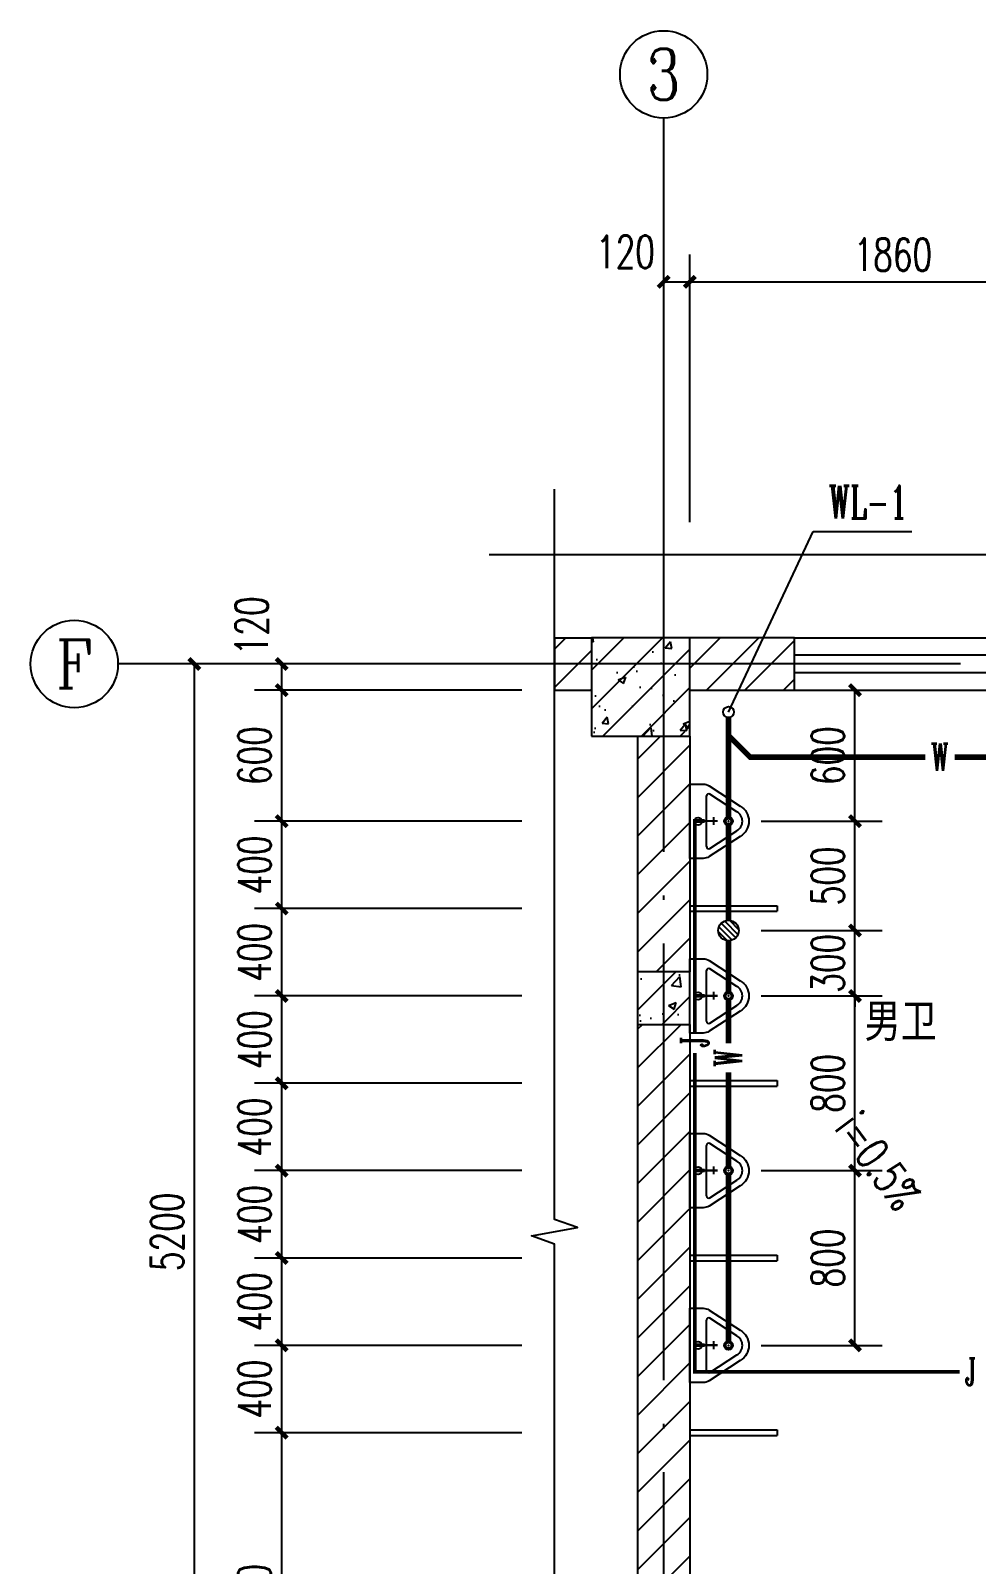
# Model space of a CAD drawing. Extents: x -216126 to 1846968, y -229642 to 543368.
# Drawn here: x 396116 to 400448, y 256175 to 263198 of the extents above; entities that cross this region are included whole.
import ezdxf
from ezdxf.enums import TextEntityAlignment as Align

# ---------------------------------------------------------------- set-up
doc = ezdxf.new("R2010")
doc.units = 0
doc.header["$LTSCALE"] = 1000
doc.header["$MEASUREMENT"] = 0
doc.linetypes.add('DOTE', pattern=[2.42, 2, -0.2, 0.02, -0.2])
doc.layers.get('Defpoints').update_dxf_attribs({"color": 250})
for name, color, linetype in [('AXIS', 171, 'Continuous'), ('AXIS_TEXT', 7, 'Continuous'), ('COLUMN', 9, 'Continuous'), ('DIM_SYMB', 171, 'Continuous'), ('DIM_污水', 3, 'Continuous'), ('DOTE', 8, 'DOTE'), ('EQUIP_地漏', 7, 'Continuous'), ('EQUIP_污水', 7, 'Continuous'), ('EQUIP_给水', 7, 'Continuous'), ('LATRINE', 6, 'Continuous'), ('LVTRY', 6, 'Continuous'), ('PIPE-污水', 2, 'Continuous'), ('PIPE-给水', 3, 'Continuous'), ('PUB_HATCH', 8, 'Continuous'), ('PUB_TEXT', 7, 'Continuous'), ('TEXT_污水', 7, 'Continuous'), ('TEXT_给水', 7, 'Continuous'), ('TWT_DIM', 3, 'Continuous'), ('TWT_TEXT', 7, 'Continuous'), ('VPIPE-污水', 2, 'Continuous'), ('WALL', 9, 'Continuous'), ('WINDOW', 8, 'Continuous')]:
    doc.layers.add(name, color=color, linetype=linetype)
doc.styles.add('_TCH_AXIS', font='COMPLEX', dxfattribs={"bigfont": 'GBCBIG'})
doc.styles.add('_TCH_DIM', font='SIMPLEX', dxfattribs={"bigfont": 'GBCBIG'})
doc.styles.add('_TCH_DIM_T3', font='SIMPLEX', dxfattribs={"width": 0.705882, "bigfont": 'GBCBIG'})
doc.styles.add('_TWT_PIPETEXT', font='COMPLEX', dxfattribs={"width": 0.8, "height": 2.5, "bigfont": 'HZTXT'})
doc.styles.add('_TWT_SERIAL', font='COMPLEX', dxfattribs={"width": 0.8, "height": 3, "bigfont": 'HZTXT'})
doc.styles.add('COMPLEX', font='COMPLEX')
doc.styles.add('宋体', font='', dxfattribs={"width": 0.8})
doc.styles.get('宋体').set_extended_font_data('SimSun')
doc.dimstyles.new('_TCH_ARCH&&50', dxfattribs={"dimtxt": 148.75, "dimasz": 50, "dimexe": 125, "dimexo": 150, "dimgap": 50, "dimtad": 1, "dimdec": 0, "dimzin": 0, "dimdsep": 46, "dimtxsty": '_TCH_DIM_T3', "dimblk": 'ARCHTICK', "dimcen": 0.09, "dimclrt": 7, "dimazin": 2, "dimtfac": 1, "dimtdec": 0, "dimtix": 1, "dimtmove": 2, "dimatfit": 3, "dimfxl": 0, "dimtolj": 1, "dimtzin": 0, "dimarcsym": 0})
doc.dimstyles.new('_TWT_ARCH&&50', dxfattribs={"dimtxt": 148.75, "dimasz": 50, "dimexe": 125, "dimexo": 150, "dimgap": 50, "dimtad": 1, "dimdec": 0, "dimzin": 0, "dimdsep": 46, "dimtxsty": '_TCH_DIM_T3', "dimblk": 'ARCHTICK', "dimcen": 0.09, "dimclrt": 7, "dimazin": 2, "dimtfac": 1, "dimtdec": 0, "dimtix": 1, "dimtmove": 2, "dimatfit": 3, "dimfxl": 0, "dimtolj": 1, "dimtzin": 0, "dimarcsym": 0})
pattern_1 = [(45, (0, 89.76), (-88.388383, 88.388383), [])]
pattern_2 = [(45, (0, 0), (-88.388348, 88.388348), []), (50, (0, 0), (358.6301, -31.37607), [37.5, -412.5]), (355, (0, 0), (-69.37567, 376.09607), [30, -330]), (100.4514, (29.9, -2.6), (289.2547, 344.71977), [31.8701, -350.57106]), (46.1842, (0, 100), (533.62052, -82.7595), [56.25, -618.75]), (96.6356, (44.47, 93.1), (467.33135, 487.05894), [47.80514, -525.8565]), (351.1842, (0, 100), (467.331, 487.0593), [45, -495]), (21, (50, 75), (298.45353, -201.30945), [37.5, -412.5]), (326, (50, 75), (121.65767, 362.57502), [30, -330]), (71.4514, (74.87, 58.22), (420.11131, 161.26525), [31.8701, -350.57106]), (37.5, (0, 0), (6.079928, 166.446927), [0, -326, 0, -335, 0, -331.25]), (7.5, (0, 0), (131.53477, 197.205856), [0, -191, 0, -318.5, 0, -126.25]), (327.5, (-111.5, 0), (266.911218, -11.277436), [0, -125, 0, -390, 0, -517.5]), (317.5, (-161.5, 0), (291.59308, 50.05249), [0, -162.5, 0, -259, 0, -367.5])]

# ---------------------------------------------------------------- blocks, each defined once
blk = doc.blocks.new('_ArchTick')
at = {"color": 0, "linetype": 'ByBlock', "const_width": 0.4}
blk.add_lwpolyline([(-0.5, -0.5), (0.5, 0.5)], dxfattribs=at)
blk = doc.blocks.new('*D156')
at = {"layer": 'AXIS', "color": 0, "lineweight": -2}
for p, q in [((399016, 260947.9), (399016, 262172.9)), ((399136, 260947.9), (399136, 262172.9)), ((399016, 262047.9), (399136, 262047.9))]:
    blk.add_line(p, q, dxfattribs=at)
at = {"layer": 'Defpoints', "color": 0}
for p in [(399136, 262047.9), (399016, 260797.9), (399136, 260797.9)]:
    blk.add_point(p, dxfattribs=at)
at = {"layer": 'AXIS', "color": 0, "lineweight": -2, "xscale": 50, "yscale": 50, "zscale": 50, "rotation": 180}
blk.add_blockref('_ArchTick', (399016, 262047.9), dxfattribs=at)
at = {"layer": 'AXIS', "color": 0, "lineweight": -2, "xscale": 50, "yscale": 50, "zscale": 50}
blk.add_blockref('_ArchTick', (399136, 262047.9), dxfattribs=at)
at = {"layer": 'AXIS', "color": 7, "insert": (398841, 262185.4), "char_height": 148.75, "attachment_point": 5, "style": '_TCH_DIM_T3'}
blk.add_mtext('\\A1;120', dxfattribs=at)
blk = doc.blocks.new('*D157')
at = {"layer": 'AXIS', "color": 0, "lineweight": -2}
for p, q in [((399136, 260947.9), (399136, 262172.9)), ((400996, 260947.9), (400996, 262172.9)), ((399136, 262047.9), (400996, 262047.9))]:
    blk.add_line(p, q, dxfattribs=at)
at = {"layer": 'Defpoints', "color": 0}
for p in [(400996, 262047.9), (399136, 260797.9), (400996, 260797.9)]:
    blk.add_point(p, dxfattribs=at)
at = {"layer": 'AXIS', "color": 0, "lineweight": -2, "xscale": 50, "yscale": 50, "zscale": 50, "rotation": 180}
blk.add_blockref('_ArchTick', (399136, 262047.9), dxfattribs=at)
at = {"layer": 'AXIS', "color": 0, "lineweight": -2, "xscale": 50, "yscale": 50, "zscale": 50}
blk.add_blockref('_ArchTick', (400996, 262047.9), dxfattribs=at)
at = {"layer": 'AXIS', "color": 7, "insert": (400066, 262172.3), "char_height": 148.75, "attachment_point": 5, "style": '_TCH_DIM_T3'}
blk.add_mtext('\\A1;1860', dxfattribs=at)
blk = doc.blocks.new('$lvtry$00000219')
at = {"color": 0}
for p, q in [((-124.2, -91.5, 0), (-43.3, -215.6, 0)), ((-115.8, -76, 0), (115.8, -76, 0)), ((43.3, -215.6, 0), (124.2, -91.5, 0))]:
    blk.add_line(p, q, dxfattribs=at)
at = {"color": 0, "elevation": 0}
blk.add_lwpolyline([(69.3, -230.6, -0.57735), (-69.3, -230.6), (-161.9, -88.4, -0.145378), (-170, -61.1), (-170, 0), (170, 0), (170, -61.1, -0.145378), (161.9, -88.4)], format="xyb", close=True, dxfattribs=at)
at = {"color": 0}
for centre, radius in [((0, -38, 0), 17.7), ((0, -177, 0), 20)]:
    blk.add_circle(centre, radius, dxfattribs=at)
for centre, radius, start, end in [((-115.8, -86, 0), 10, 90, 213.0863), ((115.8, -86, 0), 10, 326.9137, 90), ((0, -190.6, 0), 50, 210, 330)]:
    blk.add_arc(centre, radius, start, end, dxfattribs=at)
for p in [(0, -38, 0), (0, -177, 0)]:
    blk.add_point(p, dxfattribs=at)
blk = doc.blocks.new('$WINLIB2D$00000001')
at = {"color": 0}
for points in [[(-0.5, 0.5), (-0.5, -0.5)], [(-0.5, 0.5), (0.5, 0.5)], [(0.5, -0.5), (0.5, 0.5)], [(0.5, 0.1667), (-0.5, 0.1667)], [(0.5, -0.1667), (-0.5, -0.1667)], [(-0.5, -0.5), (0.5, -0.5)]]:
    blk.add_lwpolyline(points, dxfattribs=at)
blk = doc.blocks.new('_AXISO')
blk.add_circle((0, 0), 0.5)
at = {"layer": 'AXIS_TEXT', "style": 'COMPLEX', "width": 1.041667}
blk.add_attdef('A', text='', height=0.56, dxfattribs=at).set_placement((-0.25, -0.28), (0.25, -0.28), align=Align.FIT)
blk = doc.blocks.new('*D507')
at = {"layer": 'AXIS', "color": 0, "lineweight": -2}
for p, q in [((398366, 260297.9), (396741, 260297.9)), ((396866, 255097.9), (396866, 260297.9)), ((398366, 255097.9), (396741, 255097.9))]:
    blk.add_line(p, q, dxfattribs=at)
at = {"layer": 'Defpoints', "color": 0}
for p in [(396866, 260297.9), (398516, 260297.9), (398516, 255097.9)]:
    blk.add_point(p, dxfattribs=at)
at = {"layer": 'AXIS', "color": 0, "lineweight": -2, "xscale": 50, "yscale": 50, "zscale": 50}
for p, rotation in [((396866, 260297.9), 90), ((396866, 255097.9), 270)]:
    blk.add_blockref('_ArchTick', p, dxfattribs=dict(at, rotation=rotation))
at = {"layer": 'AXIS', "color": 7, "insert": (396741.6, 257697.9), "char_height": 148.75, "attachment_point": 5, "rotation": 90, "style": '_TCH_DIM_T3'}
blk.add_mtext('\\A1;5200', dxfattribs=at)
blk = doc.blocks.new('*D509')
at = {"layer": 'AXIS', "color": 0, "lineweight": -2}
for p, q in [((398366, 256777.9), (397141, 256777.9)), ((397266, 255217.9), (397266, 256777.9)), ((398366, 255217.9), (397141, 255217.9))]:
    blk.add_line(p, q, dxfattribs=at)
at = {"layer": 'Defpoints', "color": 0}
for p in [(397266, 256777.9), (398516, 256777.9), (398516, 255217.9)]:
    blk.add_point(p, dxfattribs=at)
at = {"layer": 'AXIS', "color": 0, "lineweight": -2, "xscale": 50, "yscale": 50, "zscale": 50}
for p, rotation in [((397266, 256777.9), 90), ((397266, 255217.9), 270)]:
    blk.add_blockref('_ArchTick', p, dxfattribs=dict(at, rotation=rotation))
at = {"layer": 'AXIS', "color": 7, "insert": (397141.6, 255997.9), "char_height": 148.75, "attachment_point": 5, "rotation": 90, "style": '_TCH_DIM_T3'}
blk.add_mtext('\\A1;1560', dxfattribs=at)
blk = doc.blocks.new('*D510')
at = {"layer": 'AXIS', "color": 0, "lineweight": -2}
for p, q in [((398366, 257177.9), (397141, 257177.9)), ((397266, 256777.9), (397266, 257177.9)), ((398366, 256777.9), (397141, 256777.9))]:
    blk.add_line(p, q, dxfattribs=at)
at = {"layer": 'Defpoints', "color": 0}
for p in [(397266, 257177.9), (398516, 257177.9), (398516, 256777.9)]:
    blk.add_point(p, dxfattribs=at)
at = {"layer": 'AXIS', "color": 0, "lineweight": -2, "xscale": 50, "yscale": 50, "zscale": 50}
for p, rotation in [((397266, 257177.9), 90), ((397266, 256777.9), 270)]:
    blk.add_blockref('_ArchTick', p, dxfattribs=dict(at, rotation=rotation))
at = {"layer": 'AXIS', "color": 7, "insert": (397141.6, 256977.9), "char_height": 148.75, "attachment_point": 5, "rotation": 90, "style": '_TCH_DIM_T3'}
blk.add_mtext('\\A1;400', dxfattribs=at)
blk = doc.blocks.new('*D511')
at = {"layer": 'AXIS', "color": 0, "lineweight": -2}
for p, q in [((398366, 257577.9), (397141, 257577.9)), ((397266, 257177.9), (397266, 257577.9)), ((398366, 257177.9), (397141, 257177.9))]:
    blk.add_line(p, q, dxfattribs=at)
at = {"layer": 'Defpoints', "color": 0}
for p in [(397266, 257577.9), (398516, 257577.9), (398516, 257177.9)]:
    blk.add_point(p, dxfattribs=at)
at = {"layer": 'AXIS', "color": 0, "lineweight": -2, "xscale": 50, "yscale": 50, "zscale": 50}
for p, rotation in [((397266, 257577.9), 90), ((397266, 257177.9), 270)]:
    blk.add_blockref('_ArchTick', p, dxfattribs=dict(at, rotation=rotation))
at = {"layer": 'AXIS', "color": 7, "insert": (397141.6, 257377.9), "char_height": 148.75, "attachment_point": 5, "rotation": 90, "style": '_TCH_DIM_T3'}
blk.add_mtext('\\A1;400', dxfattribs=at)
blk = doc.blocks.new('*D512')
at = {"layer": 'AXIS', "color": 0, "lineweight": -2}
for p, q in [((398366, 257977.9), (397141, 257977.9)), ((397266, 257577.9), (397266, 257977.9)), ((398366, 257577.9), (397141, 257577.9))]:
    blk.add_line(p, q, dxfattribs=at)
at = {"layer": 'Defpoints', "color": 0}
for p in [(397266, 257977.9), (398516, 257977.9), (398516, 257577.9)]:
    blk.add_point(p, dxfattribs=at)
at = {"layer": 'AXIS', "color": 0, "lineweight": -2, "xscale": 50, "yscale": 50, "zscale": 50}
for p, rotation in [((397266, 257977.9), 90), ((397266, 257577.9), 270)]:
    blk.add_blockref('_ArchTick', p, dxfattribs=dict(at, rotation=rotation))
at = {"layer": 'AXIS', "color": 7, "insert": (397141.6, 257777.9), "char_height": 148.75, "attachment_point": 5, "rotation": 90, "style": '_TCH_DIM_T3'}
blk.add_mtext('\\A1;400', dxfattribs=at)
blk = doc.blocks.new('*D513')
at = {"layer": 'AXIS', "color": 0, "lineweight": -2}
for p, q in [((398366, 258377.9), (397141, 258377.9)), ((397266, 257977.9), (397266, 258377.9)), ((398366, 257977.9), (397141, 257977.9))]:
    blk.add_line(p, q, dxfattribs=at)
at = {"layer": 'Defpoints', "color": 0}
for p in [(397266, 258377.9), (398516, 258377.9), (398516, 257977.9)]:
    blk.add_point(p, dxfattribs=at)
at = {"layer": 'AXIS', "color": 0, "lineweight": -2, "xscale": 50, "yscale": 50, "zscale": 50}
for p, rotation in [((397266, 258377.9), 90), ((397266, 257977.9), 270)]:
    blk.add_blockref('_ArchTick', p, dxfattribs=dict(at, rotation=rotation))
at = {"layer": 'AXIS', "color": 7, "insert": (397141.6, 258177.9), "char_height": 148.75, "attachment_point": 5, "rotation": 90, "style": '_TCH_DIM_T3'}
blk.add_mtext('\\A1;400', dxfattribs=at)
blk = doc.blocks.new('*D514')
at = {"layer": 'AXIS', "color": 0, "lineweight": -2}
for p, q in [((398366, 258777.9), (397141, 258777.9)), ((397266, 258377.9), (397266, 258777.9)), ((398366, 258377.9), (397141, 258377.9))]:
    blk.add_line(p, q, dxfattribs=at)
at = {"layer": 'Defpoints', "color": 0}
for p in [(397266, 258777.9), (398516, 258777.9), (398516, 258377.9)]:
    blk.add_point(p, dxfattribs=at)
at = {"layer": 'AXIS', "color": 0, "lineweight": -2, "xscale": 50, "yscale": 50, "zscale": 50}
for p, rotation in [((397266, 258777.9), 90), ((397266, 258377.9), 270)]:
    blk.add_blockref('_ArchTick', p, dxfattribs=dict(at, rotation=rotation))
at = {"layer": 'AXIS', "color": 7, "insert": (397141.6, 258577.9), "char_height": 148.75, "attachment_point": 5, "rotation": 90, "style": '_TCH_DIM_T3'}
blk.add_mtext('\\A1;400', dxfattribs=at)
blk = doc.blocks.new('*D515')
at = {"layer": 'AXIS', "color": 0, "lineweight": -2}
for p, q in [((398366, 259177.9), (397141, 259177.9)), ((397266, 258777.9), (397266, 259177.9)), ((398366, 258777.9), (397141, 258777.9))]:
    blk.add_line(p, q, dxfattribs=at)
at = {"layer": 'Defpoints', "color": 0}
for p in [(397266, 259177.9), (398516, 259177.9), (398516, 258777.9)]:
    blk.add_point(p, dxfattribs=at)
at = {"layer": 'AXIS', "color": 0, "lineweight": -2, "xscale": 50, "yscale": 50, "zscale": 50}
for p, rotation in [((397266, 259177.9), 90), ((397266, 258777.9), 270)]:
    blk.add_blockref('_ArchTick', p, dxfattribs=dict(at, rotation=rotation))
at = {"layer": 'AXIS', "color": 7, "insert": (397141.6, 258977.9), "char_height": 148.75, "attachment_point": 5, "rotation": 90, "style": '_TCH_DIM_T3'}
blk.add_mtext('\\A1;400', dxfattribs=at)
blk = doc.blocks.new('*D516')
at = {"layer": 'AXIS', "color": 0, "lineweight": -2}
for p, q in [((398366, 259577.9), (397141, 259577.9)), ((397266, 259177.9), (397266, 259577.9)), ((398366, 259177.9), (397141, 259177.9))]:
    blk.add_line(p, q, dxfattribs=at)
at = {"layer": 'Defpoints', "color": 0}
for p in [(397266, 259577.9), (398516, 259577.9), (398516, 259177.9)]:
    blk.add_point(p, dxfattribs=at)
at = {"layer": 'AXIS', "color": 0, "lineweight": -2, "xscale": 50, "yscale": 50, "zscale": 50}
for p, rotation in [((397266, 259577.9), 90), ((397266, 259177.9), 270)]:
    blk.add_blockref('_ArchTick', p, dxfattribs=dict(at, rotation=rotation))
at = {"layer": 'AXIS', "color": 7, "insert": (397141.6, 259377.9), "char_height": 148.75, "attachment_point": 5, "rotation": 90, "style": '_TCH_DIM_T3'}
blk.add_mtext('\\A1;400', dxfattribs=at)
blk = doc.blocks.new('*D517')
at = {"layer": 'AXIS', "color": 0, "lineweight": -2}
for p, q in [((398366, 260177.9), (397141, 260177.9)), ((397266, 259577.9), (397266, 260177.9)), ((398366, 259577.9), (397141, 259577.9))]:
    blk.add_line(p, q, dxfattribs=at)
at = {"layer": 'Defpoints', "color": 0}
for p in [(397266, 260177.9), (398516, 260177.9), (398516, 259577.9)]:
    blk.add_point(p, dxfattribs=at)
at = {"layer": 'AXIS', "color": 0, "lineweight": -2, "xscale": 50, "yscale": 50, "zscale": 50}
for p, rotation in [((397266, 260177.9), 90), ((397266, 259577.9), 270)]:
    blk.add_blockref('_ArchTick', p, dxfattribs=dict(at, rotation=rotation))
at = {"layer": 'AXIS', "color": 7, "insert": (397141.6, 259877.9), "char_height": 148.75, "attachment_point": 5, "rotation": 90, "style": '_TCH_DIM_T3'}
blk.add_mtext('\\A1;600', dxfattribs=at)
blk = doc.blocks.new('*D518')
at = {"layer": 'AXIS', "color": 0, "lineweight": -2}
for p, q in [((398366, 260297.9), (397141, 260297.9)), ((397266, 260177.9), (397266, 260297.9)), ((398366, 260177.9), (397141, 260177.9))]:
    blk.add_line(p, q, dxfattribs=at)
at = {"layer": 'Defpoints', "color": 0}
for p in [(397266, 260297.9), (398516, 260297.9), (398516, 260177.9)]:
    blk.add_point(p, dxfattribs=at)
at = {"layer": 'AXIS', "color": 0, "lineweight": -2, "xscale": 50, "yscale": 50, "zscale": 50}
for p, rotation in [((397266, 260297.9), 90), ((397266, 260177.9), 270)]:
    blk.add_blockref('_ArchTick', p, dxfattribs=dict(at, rotation=rotation))
at = {"layer": 'AXIS', "color": 7, "insert": (397128.5, 260472.9), "char_height": 148.75, "attachment_point": 5, "rotation": 90, "style": '_TCH_DIM_T3'}
blk.add_mtext('\\A1;120', dxfattribs=at)
blk = doc.blocks.new('$TwtSys$00000147')
blk.add_circle((0, 0, 0), 1)
blk = doc.blocks.new('$TwtSys$00000141')
for p, q in [((-94, 8), (-10, 92)), ((-94, 8), (-10, 92)), ((-87, -35), (35, 87)), ((-87, -35), (35, 87)), ((-66, -66), (66, 66)), ((-66, -66), (66, 66)), ((-32, -87), (88, 33)), ((-32, -87), (88, 33)), ((11, -92), (92, -11)), ((11, -92), (92, -11))]:
    blk.add_line(p, q)
blk.add_circle((0, 0), 94)
blk.add_circle((0, 0), 94)
blk = doc.blocks.new('$TwtSys$00000320')
at = {"const_width": 20}
for points in [[(0, 0), (0, -121)], [(-37, -83), (37, -83)]]:
    blk.add_lwpolyline(points, dxfattribs=at)
blk = doc.blocks.new('*D541')
at = {"layer": 'Defpoints', "color": 0}
for p in [(399313, 260177.9), (399892.5, 260177.9), (399313, 259577.9)]:
    blk.add_point(p, dxfattribs=at)
at = {"layer": 'TWT_DIM', "color": 0, "lineweight": -2}
for p, q in [((399463, 260177.9), (400017.5, 260177.9)), ((399892.5, 259577.9), (399892.5, 260177.9)), ((399463, 259577.9), (400017.5, 259577.9))]:
    blk.add_line(p, q, dxfattribs=at)
at = {"layer": 'TWT_DIM', "color": 0, "lineweight": -2, "xscale": 50, "yscale": 50, "zscale": 50}
for p, rotation in [((399892.5, 260177.9), 90), ((399892.5, 259577.9), 270)]:
    blk.add_blockref('_ArchTick', p, dxfattribs=dict(at, rotation=rotation))
at = {"layer": 'TWT_DIM', "color": 7, "insert": (399768.1, 259877.9), "char_height": 148.75, "attachment_point": 5, "rotation": 90, "style": '_TCH_DIM_T3'}
blk.add_mtext('\\A1;600', dxfattribs=at)
blk = doc.blocks.new('*D542')
at = {"layer": 'Defpoints', "color": 0}
for p in [(399313, 259577.9), (399892.5, 259577.9), (399313, 259077.5)]:
    blk.add_point(p, dxfattribs=at)
at = {"layer": 'TWT_DIM', "color": 0, "lineweight": -2}
for p, q in [((399463, 259577.9), (400017.5, 259577.9)), ((399892.5, 259077.5), (399892.5, 259577.9)), ((399463, 259077.5), (400017.5, 259077.5))]:
    blk.add_line(p, q, dxfattribs=at)
at = {"layer": 'TWT_DIM', "color": 0, "lineweight": -2, "xscale": 50, "yscale": 50, "zscale": 50}
for p, rotation in [((399892.5, 259577.9), 90), ((399892.5, 259077.5), 270)]:
    blk.add_blockref('_ArchTick', p, dxfattribs=dict(at, rotation=rotation))
at = {"layer": 'TWT_DIM', "color": 7, "insert": (399768.1, 259327.7), "char_height": 148.75, "attachment_point": 5, "rotation": 90, "style": '_TCH_DIM_T3'}
blk.add_mtext('\\A1;500', dxfattribs=at)
blk = doc.blocks.new('*D543')
at = {"layer": 'Defpoints', "color": 0}
for p in [(399313, 259077.5), (399892.5, 259077.5), (399313, 258777.9)]:
    blk.add_point(p, dxfattribs=at)
at = {"layer": 'TWT_DIM', "color": 0, "lineweight": -2}
for p, q in [((399463, 259077.5), (400017.5, 259077.5)), ((399892.5, 259077.5), (399892.5, 259127.5)), ((399892.5, 258777.9), (399892.5, 259077.5)), ((399463, 258777.9), (400017.5, 258777.9)), ((399892.5, 258777.9), (399892.5, 258727.9))]:
    blk.add_line(p, q, dxfattribs=at)
at = {"layer": 'TWT_DIM', "color": 0, "lineweight": -2, "xscale": 50, "yscale": 50, "zscale": 50}
for p, rotation in [((399892.5, 259077.5), 270), ((399892.5, 258777.9), 90)]:
    blk.add_blockref('_ArchTick', p, dxfattribs=dict(at, rotation=rotation))
at = {"layer": 'TWT_DIM', "color": 7, "insert": (399768.1, 258927.7), "char_height": 148.75, "attachment_point": 5, "rotation": 90, "style": '_TCH_DIM_T3'}
blk.add_mtext('\\A1;300', dxfattribs=at)
blk = doc.blocks.new('*D544')
at = {"layer": 'Defpoints', "color": 0}
for p in [(399313, 258777.9), (399892.5, 258777.9), (399313, 257977.9)]:
    blk.add_point(p, dxfattribs=at)
at = {"layer": 'TWT_DIM', "color": 0, "lineweight": -2}
for p, q in [((399463, 258777.9), (400017.5, 258777.9)), ((399892.5, 257977.9), (399892.5, 258777.9)), ((399463, 257977.9), (400017.5, 257977.9))]:
    blk.add_line(p, q, dxfattribs=at)
at = {"layer": 'TWT_DIM', "color": 0, "lineweight": -2, "xscale": 50, "yscale": 50, "zscale": 50}
for p, rotation in [((399892.5, 258777.9), 90), ((399892.5, 257977.9), 270)]:
    blk.add_blockref('_ArchTick', p, dxfattribs=dict(at, rotation=rotation))
at = {"layer": 'TWT_DIM', "color": 7, "insert": (399768.1, 258377.9), "char_height": 148.75, "attachment_point": 5, "rotation": 90, "style": '_TCH_DIM_T3'}
blk.add_mtext('\\A1;800', dxfattribs=at)
blk = doc.blocks.new('*D545')
at = {"layer": 'Defpoints', "color": 0}
for p in [(399313, 257977.9), (399892.5, 257977.9), (399313, 257177.9)]:
    blk.add_point(p, dxfattribs=at)
at = {"layer": 'TWT_DIM', "color": 0, "lineweight": -2}
for p, q in [((399463, 257977.9), (400017.5, 257977.9)), ((399892.5, 257177.9), (399892.5, 257977.9)), ((399463, 257177.9), (400017.5, 257177.9))]:
    blk.add_line(p, q, dxfattribs=at)
at = {"layer": 'TWT_DIM', "color": 0, "lineweight": -2, "xscale": 50, "yscale": 50, "zscale": 50}
for p, rotation in [((399892.5, 257977.9), 90), ((399892.5, 257177.9), 270)]:
    blk.add_blockref('_ArchTick', p, dxfattribs=dict(at, rotation=rotation))
at = {"layer": 'TWT_DIM', "color": 7, "insert": (399768.1, 257577.9), "char_height": 148.75, "attachment_point": 5, "rotation": 90, "style": '_TCH_DIM_T3'}
blk.add_mtext('\\A1;800', dxfattribs=at)

msp = doc.modelspace()

# ---------------------------------------------------------------- hatches: boundary and pattern name
at = {"layer": 'PIPE-污水', "linetype": 'Continuous'}
for points in [[(399413, 259871), (399404.1, 259862.2), (399407.8, 259858.5)], [(399413, 259871), (399413, 259858.5), (399407.8, 259858.5)]]:
    msp.add_hatch(color=256, dxfattribs=at).paths.add_polyline_path(points)
at = {"layer": 'PIPE-给水', "linetype": 'Continuous'}
for points in [[(399159, 259578.8), (399159, 259587.6), (399150.2, 259587.6)], [(399159, 259578.8), (399150.2, 259578.8), (399150.2, 259587.6)], [(399159, 257056.5), (399159, 257047.7), (399150.2, 257047.7)], [(399159, 257056.5), (399150.2, 257056.5), (399150.2, 257047.7)]]:
    msp.add_hatch(color=256, dxfattribs=at).paths.add_polyline_path(points)
at = {"layer": 'PUB_HATCH'}
h = msp.add_hatch(dxfattribs=at)
h.set_pattern_fill('普通砖', color=256, scale=50, style=0)
h.set_pattern_definition(pattern_1)
h.paths.add_polyline_path([(398686, 260177.9), (398686, 260417.9), (398516, 260417.9), (398516, 260177.9)])
h = msp.add_hatch(dxfattribs=at)
h.set_pattern_fill('钢筋混凝土', color=256, scale=50, style=0)
h.set_pattern_definition(pattern_2)
h.paths.add_polyline_path([(399136, 260417.9), (398686, 260417.9), (398686, 259967.9), (399136, 259967.9)])
h = msp.add_hatch(dxfattribs=at)
h.set_pattern_fill('普通砖', color=256, scale=50, style=0)
h.set_pattern_definition(pattern_1)
h.paths.add_polyline_path([(399136, 260417.9), (399136, 260177.9), (399615.7, 260177.9), (399615.7, 260417.9)])
h = msp.add_hatch(dxfattribs=at)
h.set_pattern_fill('普通砖', color=256, scale=50, style=0)
h.set_pattern_definition(pattern_1)
h.paths.add_polyline_path([(398896, 258887.9), (399136, 258887.9), (399136, 259967.9), (398896, 259967.9)])
h = msp.add_hatch(dxfattribs=at)
h.set_pattern_fill('钢筋混凝土', color=256, scale=50, style=0)
h.set_pattern_definition(pattern_2)
h.paths.add_polyline_path([(399136, 258887.9), (398896, 258887.9), (398896, 258647.9), (399136, 258647.9)])
h = msp.add_hatch(dxfattribs=at)
h.set_pattern_fill('普通砖', color=256, scale=50, style=0)
h.set_pattern_definition(pattern_1)
h.paths.add_polyline_path([(398896, 255427.9), (399136, 255427.9), (399136, 258647.9), (398896, 258647.9)])

# ---------------------------------------------------------------- linework, layer by layer
at = {"layer": 'AXIS'}
for p, q in [((399016, 260797.9), (399016, 262797.9)), ((398516, 260297.9), (396516, 260297.9))]:
    msp.add_line(p, q, dxfattribs=at)
msp.add_circle((399016, 262997.9), 200, dxfattribs=at)
at = {"layer": 'COLUMN'}
for p, q in [((399136, 260417.9), (398686, 260417.9)), ((398686, 260417.9), (398686, 259967.9)), ((399136, 259967.9), (399136, 260417.9)), ((398686, 259967.9), (399136, 259967.9)), ((399136, 258887.9), (398896, 258887.9)), ((398896, 258887.9), (398896, 258647.9)), ((399136, 258647.9), (399136, 258887.9)), ((398896, 258647.9), (399136, 258647.9))]:
    msp.add_line(p, q, dxfattribs=at)
at = {"layer": 'DIM_SYMB'}
for points in [[(398516, 254297.9), (398516, 257641.6), (398411, 257679.9), (398621, 257716.9), (398516, 257754.1), (398516, 261097.9)], [(404716, 260797.9), (401522.3, 260797.9), (401484, 260692.9), (401447, 260902.9), (401409.8, 260797.9), (398216, 260797.9)]]:
    msp.add_lwpolyline(points, dxfattribs=at)
msp.add_lwpolyline([(400156.6, 257594, 0, 0, 0), (399739.9, 258156.5, 40, 0, 0), (399650.6, 258277, 0, 0, 0)], format="xyseb", dxfattribs=at)
at = {"layer": 'DIM_污水'}
for p, q in [((399313, 260077.9), (399701, 260904)), ((399701, 260904), (400153.2, 260904))]:
    msp.add_line(p, q, dxfattribs=at)
at = {"layer": 'DOTE'}
for p, q in [((399016, 254597.9), (399016, 260797.9)), ((405216, 260297.9), (398516, 260297.9))]:
    msp.add_line(p, q, dxfattribs=at)
at = {"layer": 'LATRINE'}
for p, q in [((399136, 259190.4), (399536, 259190.4)), ((399136, 259190.4), (399136, 259165.4)), ((399136, 259165.4), (399536, 259165.4)), ((399536, 259190.4), (399536, 259165.4)), ((399136, 258390.4), (399536, 258390.4)), ((399136, 258390.4), (399136, 258365.4)), ((399136, 258365.4), (399536, 258365.4)), ((399536, 258390.4), (399536, 258365.4)), ((399136, 257590.4), (399536, 257590.4)), ((399136, 257590.4), (399136, 257565.4)), ((399536, 257590.4), (399536, 257565.4)), ((399136, 257565.4), (399536, 257565.4)), ((399136, 256790.4), (399536, 256790.4)), ((399136, 256790.4), (399136, 256765.4)), ((399136, 256765.4), (399536, 256765.4)), ((399536, 256790.4), (399536, 256765.4))]:
    msp.add_line(p, q, dxfattribs=at)
at = {"layer": 'PIPE-污水', "linetype": 'Continuous', "ltscale": 0.5, "const_width": 25}
for points in [[(399313, 259971), (399313, 260052.9)], [(399313, 259590.4), (399313, 259971)], [(399413, 259871), (399313, 259971)], [(399413, 259871), (400214.6, 259871)], [(400348.4, 259871), (401366, 259871)], [(399313, 259124.6), (399313, 259565.4)], [(399313, 258790.4), (399313, 259030.5)], [(399313, 258561.4), (399313, 258765.4)], [(399313, 257990.4), (399313, 258427.6)], [(399313, 257190.4), (399313, 257965.4)]]:
    msp.add_lwpolyline(points, dxfattribs=at)
at = {"layer": 'PIPE-给水', "linetype": 'Continuous', "ltscale": 0.5, "const_width": 17.5}
for points in [[(399159, 259578.8), (399203.5, 259578.8)], [(399159, 259578.8), (399159, 258778.8)], [(399159, 258778.8), (399203.5, 258778.8)], [(399159, 258778.8), (399159, 258608.4)], [(399159, 258516.5), (399159, 257978.8)], [(399159, 257978.8), (399203.5, 257978.8)], [(399159, 257978.8), (399159, 257178.8)], [(399156.4, 257178.8), (399159, 257178.8)], [(399159, 257178.8), (399159, 257056.5)], [(399159, 257178.8), (399203.5, 257178.8)], [(400372, 257056.5), (399159, 257056.5)]]:
    msp.add_lwpolyline(points, dxfattribs=at)
at = {"layer": 'VPIPE-污水', "linetype": 'Continuous'}
msp.add_circle((399313, 260077.9), 25, dxfattribs=at)
at = {"layer": 'WALL'}
for p, q in [((398516, 260417.9), (398686, 260417.9)), ((398516, 260417.9), (398516, 260177.9)), ((399615.7, 260417.9), (399136, 260417.9)), ((399615.7, 260177.9), (399615.7, 260417.9)), ((398516, 260177.9), (398686, 260177.9)), ((399136, 260177.9), (399615.7, 260177.9)), ((398896, 259967.9), (398896, 258887.9)), ((399136, 259967.9), (399136, 258887.9)), ((398896, 258647.9), (398896, 255427.9)), ((399136, 258647.9), (399136, 255427.9))]:
    msp.add_line(p, q, dxfattribs=at)

# ---------------------------------------------------------------- block references
at = {"layer": 'AXIS'}
ref = msp.add_blockref('_AXISO', (396316, 260297.9), dxfattribs=dict(at, xscale=400, yscale=400, zscale=400))
ref.add_attrib('A', 'F', dxfattribs={"layer": 'AXIS_TEXT', "height": 222.7, "style": '_TCH_AXIS'}).set_placement((396231.2, 260186.5), (396400.8, 260186.5), align=Align.FIT)
at = {"layer": 'EQUIP_地漏', "xscale": 0.5, "yscale": 0.5, "zscale": 0.5, "rotation": 270.0000000000834}
msp.add_blockref('$TwtSys$00000141', (399313, 259077.5), dxfattribs=at)
at = {"layer": 'EQUIP_污水', "xscale": 12.5, "yscale": 12.5, "zscale": 12.5}
for p in [(399313, 259577.9), (399313, 258777.9), (399313, 257977.9), (399313, 257177.9)]:
    msp.add_blockref('$TwtSys$00000147', p, dxfattribs=at)
at = {"layer": 'EQUIP_给水', "xscale": 0.5, "yscale": 0.5, "zscale": 0.5, "rotation": 90}
for p in [(399203.5, 259578.8), (399203.5, 258778.8), (399203.5, 257978.8), (399203.5, 257178.8)]:
    msp.add_blockref('$TwtSys$00000320', p, dxfattribs=at)
at = {"layer": 'LVTRY', "rotation": 90}
for p in [(399136, 259577.9, 0), (399136, 258777.9), (399136, 257977.9), (399136, 257177.9)]:
    msp.add_blockref('$lvtry$00000219', p, dxfattribs=at)
at = {"layer": 'WINDOW', "xscale": 1500, "yscale": -240, "zscale": 1500, "rotation": 359.9999999999922}
msp.add_blockref('$WINLIB2D$00000001', (400365.7, 260297.9), dxfattribs=at)

# ---------------------------------------------------------------- texts
at = {"layer": 'AXIS_TEXT', "style": '_TCH_AXIS'}
msp.add_text('3', height=233, dxfattribs=at).set_placement((398938.3, 262881.4), (399093.7, 262881.4), align=Align.FIT)
at = {"layer": 'PUB_TEXT', "style": '宋体', "width": 0.8}
msp.add_text('男卫', height=151.9, dxfattribs=at).set_placement((399936, 258587.9))
at = {"layer": 'PUB_TEXT', "style": '_TCH_DIM', "width": 0.705882}
msp.add_text('i=0.5%', height=148.75, rotation=306.53055, dxfattribs=at).set_placement((399794, 258171.7))
at = {"layer": 'TEXT_污水', "style": '_TWT_PIPETEXT', "width": 0.64}
msp.add_text('W', height=125, dxfattribs=at).set_placement((400239.6, 259808.5))
msp.add_text('W', height=125, rotation=90, dxfattribs=at).set_placement((399375.5, 258452.6))
at = {"layer": 'TEXT_给水', "style": '_TWT_PIPETEXT', "width": 0.64}
msp.add_text('J', height=125, rotation=90, dxfattribs=at).set_placement((399221.5, 258541.5))
msp.add_text('J', height=125, dxfattribs=at).set_placement((400397, 256994))
at = {"layer": 'TWT_TEXT', "style": '_TWT_SERIAL', "width": 0.64}
msp.add_text('WL-1', height=150, dxfattribs=at).set_placement((399771.2, 260964))

# ---------------------------------------------------------------- dimensions: what is measured, and where the dimension line sits
at = {"layer": 'AXIS'}
dim = msp.add_linear_dim(base=(399136, 262047.9), p1=(399016, 260797.9), p2=(399136, 260797.9), angle=0, text='120', dimstyle='_TCH_ARCH&&50', dxfattribs=at)
dim.commit()
dim.dimension.update_dxf_attribs({"geometry": '*D156', "text_midpoint": (398841, 262185.4), "dimtype": 161})
dim = msp.add_aligned_dim(p1=(399136, 260797.9), p2=(400996, 260797.9), distance=1250, text='1860', dimstyle='_TCH_ARCH&&50', dxfattribs=at)
dim.commit()
dim.dimension.update_dxf_attribs({"geometry": '*D157', "text_midpoint": (400066, 262172.3)})
dim = msp.add_linear_dim(base=(397266, 260297.9), p1=(398516, 260177.9), p2=(398516, 260297.9), angle=90, dimstyle='_TCH_ARCH&&50', dxfattribs=at)
dim.commit()
dim.dimension.update_dxf_attribs({"geometry": '*D518', "text_midpoint": (397128.5, 260472.9), "dimtype": 161})
for p1, p2, distance, picture, middle in [((398516, 255097.9), (398516, 260297.9), 1650, '*D507', (396741.6, 257697.9)), ((398516, 259577.9), (398516, 260177.9), 1250, '*D517', (397141.6, 259877.9)), ((398516, 259177.9), (398516, 259577.9), 1250, '*D516', (397141.6, 259377.9)), ((398516, 258777.9), (398516, 259177.9), 1250, '*D515', (397141.6, 258977.9)), ((398516, 258377.9), (398516, 258777.9), 1250, '*D514', (397141.6, 258577.9)), ((398516, 257977.9), (398516, 258377.9), 1250, '*D513', (397141.6, 258177.9)), ((398516, 257577.9), (398516, 257977.9), 1250, '*D512', (397141.6, 257777.9)), ((398516, 257177.9), (398516, 257577.9), 1250, '*D511', (397141.6, 257377.9)), ((398516, 256777.9), (398516, 257177.9), 1250, '*D510', (397141.6, 256977.9)), ((398516, 255217.9), (398516, 256777.9), 1250, '*D509', (397141.6, 255997.9))]:
    dim = msp.add_aligned_dim(p1=p1, p2=p2, distance=distance, dimstyle='_TCH_ARCH&&50', dxfattribs=at)
    dim.commit()
    dim.dimension.update_dxf_attribs({"geometry": picture, "text_midpoint": middle})
at = {"layer": 'TWT_DIM'}
for p1, p2, picture, middle in [((399313, 259577.9), (399313, 260177.9), '*D541', (399768.1, 259877.9)), ((399313, 259077.5), (399313, 259577.9), '*D542', (399768.1, 259327.7)), ((399313, 258777.9), (399313, 259077.5), '*D543', (399768.1, 258927.7)), ((399313, 257977.9), (399313, 258777.9), '*D544', (399768.1, 258377.9)), ((399313, 257177.9), (399313, 257977.9), '*D545', (399768.1, 257577.9))]:
    dim = msp.add_aligned_dim(p1=p1, p2=p2, distance=-579.5, dimstyle='_TWT_ARCH&&50', dxfattribs=at)
    dim.commit()
    dim.dimension.update_dxf_attribs({"geometry": picture, "text_midpoint": middle})

doc.saveas('drawing.dxf')
